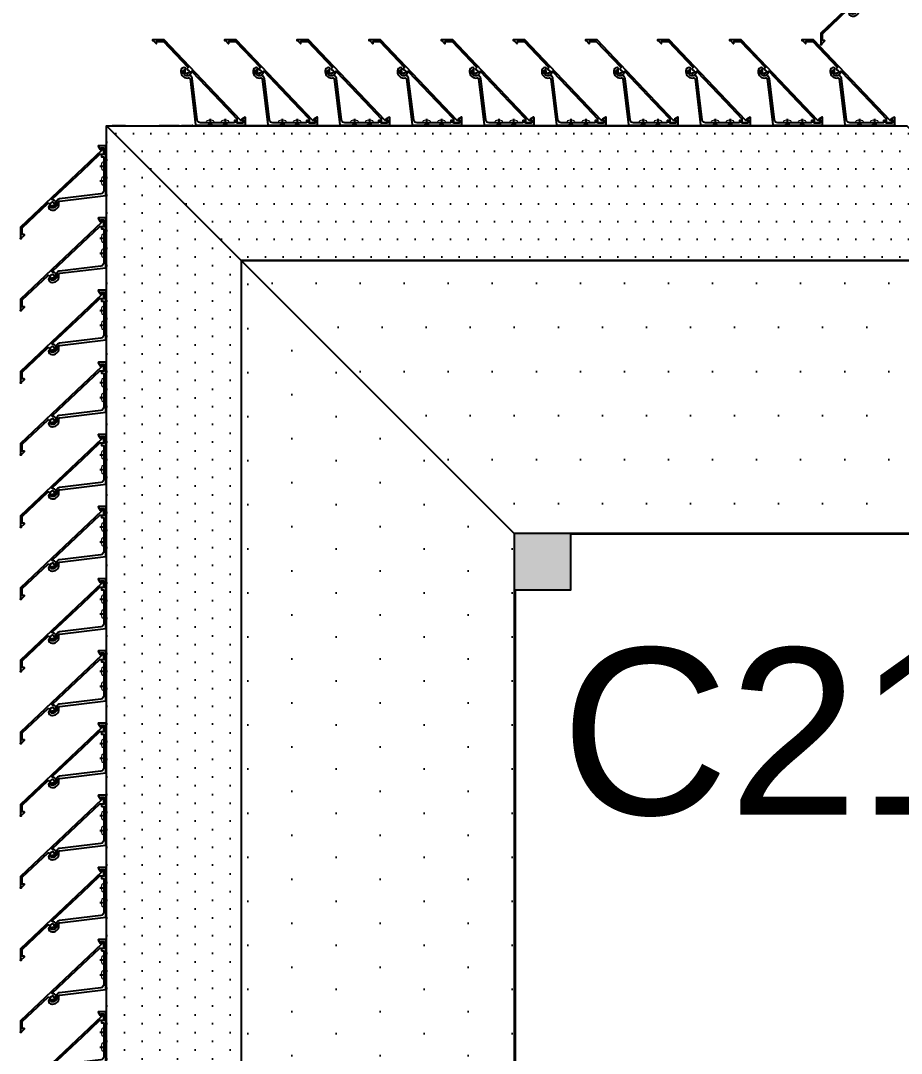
# Model space of a CAD drawing. Header units: millimetres. Extents: x 663313 to 1226001, y 1431724 to 1620898.
# Drawn here: x 744412 to 745206, y 1513504 to 1514434 of the extents above; entities that cross this region are included whole.
import ezdxf

# ---------------------------------------------------------------- set-up
doc = ezdxf.new("R2010")
doc.units = ezdxf.units.MM
doc.set_wipeout_variables(frame=1)
doc.linetypes.add('CENTER', pattern=[50.8, 31.75, -6.35, 6.35, -6.35])
doc.linetypes.add('HIDDEN', pattern=[0.375, 0.25, -0.125])
for name, color, linetype in [('000 - CONCRETE_COL_HATCH_', 7, 'Continuous'), ('000 - CONCRETE_COL_WIPEOUT_', 7, 'Continuous'), ('000 - EXISTING_COLUMN_CUT_COLOR_5', 7, 'Continuous'), ('000 - EXISTING_CONCRETE_CUT_COLOR_5', 7, 'Continuous'), ('000 - STRUCTURE_STEEL_ACCESORIES_MAIN_COLOR_2', 7, 'Continuous'), ('000 - STRUCTURE_STEEL_ACCESORIES_SUB_COLOR_3', 7, 'Continuous'), ('000 - STRUCTURE_STEEL_ACCESORIES_WIPEOUT_', 7, 'Continuous'), ('010 - ASPG_ACCESSORIES_HATCH_', 7, 'Continuous'), ('010 - ASPG_ACCESSORIES_MAIN_COLOR_1', 7, 'Continuous'), ('010 - ASPG_ACCESSORIES_SUB_COLOR_1', 7, 'Continuous'), ('010 - ASPG_ACCESSORIES_SUB_COLOR_2', 7, 'Continuous'), ('010 - ASPG_ACCESSORIES_SYMBOL_', 7, 'Continuous'), ('010 - ASPG_ACCESSORIES_WIPEOUT_', 7, 'Continuous'), ('010 - ASPG_EXTR_MAIN_COLOR_2', 7, 'Continuous'), ('010 - ASPG_FASTERN_HIDDEN_', 7, 'Continuous'), ('010 - ASPG_FASTERN_MAIN_COLOR_1', 7, 'Continuous'), ('010 - ASPG_FASTERN_SUB_COLOR_2', 7, 'Continuous'), ('010 - ASPG_FLASHING_HATCH_', 7, 'Continuous'), ('010 - ASPG_FLASHING_MAIN_COLOR_2', 7, 'Continuous'), ('010 - ASPG_FLASHING_MAIN_COLOR_4', 7, 'Continuous'), ('010 - ASPG_FLASHING_WIPEOUT_', 7, 'Continuous'), ('010 - ASPG_FRAMING_CUT_COLOR_4', 7, 'Continuous'), ('010 - ASPG_FRAMING_HATCH_', 7, 'Continuous'), ('010 - ASPG_FRAMING_MAIN_COLOR_2', 7, 'Continuous'), ('010 - ASPG_FRAMING_SUB_COLOR_2', 7, 'Continuous'), ('010 - ASPG_FRAMING_WIPEOUT_', 7, 'Continuous'), ('BOLT & SCREW', 7, 'Continuous'), ('Center Line', 7, 'CENTER'), ('CVA044__', 7, 'Continuous'), ('DIM', 7, 'Continuous'), ('tube-stopper', 7, 'Continuous')]:
    doc.layers.add(name, color=color, linetype=linetype)
for name, color, linetype, plot in [('000 - STRUCTURE_STEEL_ACCESORIES_DEF_SUB', 7, 'Continuous', False), ('010 - ASPG_EXTR_DEF_SUB', 7, 'Continuous', False), ('010 - ASPG_FRAMING_DEF_SUB', 7, 'Continuous', False)]:
    doc.layers.add(name, color=color, linetype=linetype, plot=plot)
for name, color, linetype, lineweight in [('12-GRID', 7, 'CENTER', 13), ('A-FLOR-E', 7, 'Continuous', 9), ('SCREW', 7, 'Continuous', 5)]:
    doc.layers.add(name, color=color, linetype=linetype, lineweight=lineweight)
doc.styles.add('Arial', font='arial.ttf')
pattern_1 = [(0, (0, 0), (7.9375, 15.875), [0, -15.875])]
pattern_2 = [(0, (0, 0), (19.8438, 39.6875), [0, -39.6875])]
pattern_3 = [(45, (68845973.911, -106253.634), (-4.0411152545, 4.0411152545), []), (45, (68845976.6053, -106253.634), (-4.0411152545, 4.0411152545), [])]

# ---------------------------------------------------------------- blocks, each defined once
blk = doc.blocks.new('C21')
at = {"color": 7}
for p, q in [((0, 0.06296), (0, -0.06296)), ((0.06296, 0), (-0.06296, 0))]:
    blk.add_line(p, q, dxfattribs=at)
at = {"layer": 'A-FLOR-E', "color": 7}
blk.add_lwpolyline([(0.15, 0.15), (0.15, -0.15), (-0.15, -0.15), (-0.15, 0.15)], close=True, dxfattribs=at)
blk = doc.blocks.new('*U5735')
at = {"color": 7}
blk.add_wipeout([(-150, -150), (150, -150), (150, 150), (-150, 150)], dxfattribs=at).dxf.layer = '000 - CONCRETE_COL_WIPEOUT_'
at = {"layer": '000 - CONCRETE_COL_HATCH_'}
h = blk.add_hatch(dxfattribs=at)
h.set_pattern_fill('AR-CONC', scale=0.5)
h.set_pattern_definition([(50, (0, -2e-14), (3.5863, -0.31376), [0.375, -4.125]), (355, (0, -2e-14), (-0.693757, 3.76096), [0.3, -3.3]), (100.4514, (0.299, -0.026), (2.892544, 3.4472), [0.3187, -3.50571]), (46.1842, (0, 1), (5.33621, -0.8276), [0.5625, -6.1875]), (96.6356, (0.4447, 0.931), (4.67331, 4.87059), [0.47805, -5.25857]), (351.1842, (0, 1), (4.67331, 4.8706), [0.45, -4.95]), (21, (0.5, 0.75), (2.984535, -2.013094), [0.375, -4.125]), (326, (0.5, 0.75), (1.216577, 3.62575), [0.3, -3.3]), (71.4514, (0.7487, 0.5822), (4.20111, 1.612656), [0.3187, -3.50571]), (37.5, (0, -2e-14), (0.060799, 1.664469), [0, -3.26, 0, -3.35, 0, -3.3125]), (7.5, (0, -2e-14), (1.315348, 1.972059), [0, -1.91, 0, -3.185, 0, -1.2625]), (327.5, (-1.115, -2e-14), (2.669112, -0.112774), [0, -1.25, 0, -3.9, 0, -5.175]), (317.5, (-1.615, -2e-14), (2.91593, 0.500525), [0, -1.625, 0, -2.59, 0, -3.675])])
h.paths.add_polyline_path([(-150, -150), (150, -150), (150, 150), (-150, 150)])
at = {"color": 7}
blk.add_point((0, 0), dxfattribs=at)
at = {"layer": '000 - EXISTING_COLUMN_CUT_COLOR_5', "color": 7}
blk.add_lwpolyline([(-150, -150), (150, -150), (150, 150), (-150, 150)], close=True, dxfattribs=at)
blk = doc.blocks.new('W-1-PP18-ST_ENT4_REV00_20260531-225334_LOPF_PL')
at = {"layer": 'DIM', "color": 7}
for points in [[(-3330.21, -7804.66), (-3330.34, -13099.96)], [(-2609.49, -7804.65), (-3029.98, -7804.66)], [(-2609.49, -8054.65), (-3029.99, -8054.66)], [(-3080.22, -8104.67), (-3080.27, -10452.16)]]:
    blk.add_lwpolyline(points, dxfattribs=at)
at = {"color": 7, "xscale": 1000.000000000001, "yscale": 1000.000000000001, "zscale": 1000.000000000001, "rotation": 89.99860513390384}
blk.add_blockref('C21', (-3179.99, -7954.67), dxfattribs=at)
at = {"layer": 'CVA044__', "color": 7, "insert": (-2846.96, -8233.24), "char_height": 150, "attachment_point": 5, "style": 'Arial', "bg_fill": 3, "box_fill_scale": 1.1, "bg_fill_color": 256, "bg_fill_true_color": 13158600, "bg_fill_transparency": 0}
blk.add_mtext('\\A1;C21', dxfattribs=at)
at = {"layer": '000 - EXISTING_CONCRETE_CUT_COLOR_5', "color": 7}
blk.add_blockref('*U5735', (-3179.99, -7954.67), dxfattribs=at)
blk = doc.blocks.new('PZG35-9D5')
at = {"layer": 'Center Line', "color": 7}
blk.add_line((0, 3.73), (0, -10.53), dxfattribs=at)
at = {"layer": 'SCREW', "color": 7}
for p, q in [((-1.4, 0), (-1.4, -1.09)), ((1.4, 0), (1.4, -0.59)), ((-1.85, -1.4), (1.85, -0.9)), ((-1.85, -1.4), (-1.4, -1.09)), ((-1.85, -1.4), (-1.4, -1.71)), ((-1.85, -2.7), (1.85, -2.2)), ((-1.85, -2.7), (-1.4, -2.39)), ((-1.85, -2.7), (-1.4, -3.01)), ((-1.85, -4), (-1.4, -3.69)), ((-1.85, -4), (-0.99, -3.88)), ((-1.85, -4), (-1.4, -4.31)), ((-1.4, -1.09), (1.4, -0.59)), ((-1.4, -1.71), (1.4, -1.21)), ((-1.4, -1.71), (-1.4, -2.39)), ((-1.4, -2.39), (1.4, -1.89)), ((-1.4, -3.01), (1.4, -2.51)), ((-1.4, -3.01), (-1.4, -3.69)), ((-1.4, -3.69), (-0.84, -3.59)), ((-1.4, -4.31), (-1.18, -4.27)), ((-1.4, -4.31), (-1.4, -8.1)), ((0, -9.5), (-1.4, -8.1)), ((0, -9.5), (1.4, -8.1)), ((0.56, -3.34), (1.4, -3.19)), ((0.71, -3.65), (1.85, -3.5)), ((0.71, -3.93), (1.4, -3.81)), ((0.71, -4.61), (1.4, -4.49)), ((0.71, -4.95), (1.85, -4.8)), ((0.71, -5.23), (1.4, -5.11)), ((1.85, -0.9), (1.4, -0.59)), ((1.85, -0.9), (1.4, -1.21)), ((1.4, -1.21), (1.4, -1.89)), ((1.85, -2.2), (1.4, -1.89)), ((1.85, -2.2), (1.4, -2.51)), ((1.4, -2.51), (1.4, -3.19)), ((1.85, -3.5), (1.4, -3.19)), ((1.85, -3.5), (1.4, -3.81)), ((1.4, -3.81), (1.4, -4.49)), ((1.85, -4.8), (1.4, -4.49)), ((1.85, -4.8), (1.4, -5.11)), ((1.4, -5.11), (1.4, -8.1))]:
    blk.add_line(p, q, dxfattribs=at)
blk.add_lwpolyline([(0, -9.5), (0.71, -5.23), (0.71, -3.6, 0.417657), (0.41, -3.3, 0.108102), (-0.84, -3.59), (-1.4, -4.7)], format="xyb", dxfattribs=at)
blk = doc.blocks.new('*U6169')
at = {"layer": 'SCREW', "color": 7}
blk.add_lwpolyline([(3.03, 1.78, 0.09906), (0.8, 2.55), (0.8, 2.27), (-0.8, 2.27), (-0.8, 2.55, 0.09906), (-3.03, 1.78, 0.266588), (-3.5, 0.96), (-3.5, 0.2, 0.414214), (-3.3, 0), (3.3, 0, 0.414214), (3.5, 0.2), (3.5, 0.96, 0.266588)], format="xyb", close=True, dxfattribs=at)
blk.add_blockref('PZG35-9D5', (0, 0), dxfattribs=at)
blk = doc.blocks.new('*U6175')
at = {"color": 7}
blk.add_point((0, 0), dxfattribs=at)
at = {"layer": '010 - ASPG_ACCESSORIES_MAIN_COLOR_1', "color": 7}
blk.add_lwpolyline([(-39.7, -0.6, 0.414214), (-40, -0.9), (-40, -7.37, 0.57735), (-39.65, -7.57), (-36.64, -5.83, 0.767327), (-36.79, -5.3), (-37.9, -5.3, -0.414214), (-38.2, -5), (-38.2, -2.8, -0.414214), (-38, -2.6), (-32.18, -2.6, -0.388879), (-31.98, -2.78), (-31.85, -4.34, 0.388879), (-31.35, -4.8), (-30.3, -4.8, 0.414214), (-30, -4.5), (-30, -2.9, -0.414214), (-29.7, -2.6), (0.41, -2.6, -0.378969), (3.39, -5.24), (7.95, -42.52, 0.446593), (11.62, -45.08, -0.489802), (16.08, -48.68), (16.06, -49.36, -0.18248), (15.8, -50.02, -0.267949), (15.33, -50.17, 1.122115), (15.1, -52.34, 0.405004), (18.06, -49.4), (18.08, -48.72, 0.489805), (11.16, -43.13, -0.446597), (9.94, -42.28), (4.87, -0.85, 0.364176), (4.57, -0.6)], format="xyb", close=True, dxfattribs=at)
at = {"layer": '010 - ASPG_EXTR_DEF_SUB', "color": 7}
for p in [(-40, -0.5), (43.44, -76.9), (43.44, -77.5)]:
    blk.add_point(p, dxfattribs=at)
at = {"layer": '010 - ASPG_EXTR_MAIN_COLOR_2', "color": 7}
blk.add_lwpolyline([(11.37, -48.15), (11.47, -47.44), (12.18, -47.56), (12.29, -46.79, -0.535538), (14.19, -49.17, 0.991572), (15.66, -49.58, 1.157025), (8.79, -48.77, -0.688558), (8.27, -48.99), (-17.14, -22.17), (-32.34, -6.13), (-32.34, -2.9, 0.414312), (-32.64, -2.6), (-37.54, -2.6, 0.414116), (-37.84, -2.9), (-37.84, -4.3, 0.414214), (-37.54, -4.6), (-35.99, -4.6, -0.205895), (-35.77, -4.69), (33.23, -77.5), (43.14, -77.5, 0.668179), (43.36, -76.99), (40.52, -74.15, 0.668179), (40.01, -74.36), (40.01, -76), (33.87, -76), (11.86, -52.78, -0.558354), (12.08, -51.95, 0.766275), (12.04, -50.39, -0.438583), (10.71, -48.05)], format="xyb", close=True, dxfattribs=at)
at = {"layer": 'SCREW', "color": 7, "rotation": 180}
for p in [(-21.65, -2.5), (-8.24, -2.5)]:
    blk.add_blockref('*U6169', p, dxfattribs=at)
blk = doc.blocks.new('*U4701')
at = {"color": 7, "xscale": -1, "rotation": 180}
blk.add_blockref('*U6175', (1270, 69.3), dxfattribs=at)
blk = doc.blocks.new('*U6326')
at = {"layer": '12-GRID', "color": 7, "linetype": 'CENTER'}
for p, q in [((0, -6.2), (0, 2.2)), ((-4.2, -2), (4.2, -2))]:
    blk.add_line(p, q, dxfattribs=at)
at = {"layer": 'BOLT & SCREW', "color": 7}
for p, q in [((-0.55, -1.77), (-1.77, -1.56)), ((-0.55, -2.23), (-1.77, -2.44)), ((-0.46, -1.77), (-0.88, -1.56)), ((-0.46, -2.23), (-0.88, -2.44)), ((-0.23, -1.45), (-0.44, -0.23)), ((-0.23, -1.54), (-0.44, -1.12)), ((-0.23, -2.46), (-0.44, -2.88)), ((-0.23, -2.55), (-0.44, -3.77)), ((0.23, -1.45), (0.44, -0.23)), ((0.23, -1.54), (0.44, -1.12)), ((0.44, -2.88), (0.23, -2.46)), ((0.23, -2.55), (0.44, -3.77)), ((0.46, -1.77), (0.88, -1.56)), ((0.46, -2.23), (0.88, -2.44)), ((0.55, -1.77), (1.77, -1.56)), ((0.55, -2.23), (1.77, -2.44))]:
    blk.add_line(p, q, dxfattribs=at)
for points in [[(-1.77, -1.56), (-0.88, -1.56, 0.414214), (-0.44, -1.12), (-0.44, -0.23), (0.44, -0.23), (0.44, -1.12, 0.414214), (0.88, -1.56), (1.77, -1.56), (1.77, -2.44), (0.88, -2.44, 0.414214), (0.44, -2.88), (0.44, -3.77), (-0.44, -3.77), (-0.44, -2.88, 0.414214), (-0.88, -2.44), (-1.77, -2.44)], [(0.23, -2.46, -0.414214), (0.46, -2.23), (0.55, -2.23), (0.55, -1.77), (0.46, -1.77, -0.414214), (0.23, -1.54), (0.23, -1.45), (-0.23, -1.45), (-0.23, -1.54, -0.414214), (-0.46, -1.77), (-0.55, -1.77), (-0.55, -2.23), (-0.46, -2.23, -0.414214), (-0.23, -2.46), (-0.23, -2.55), (0.23, -2.55)]]:
    blk.add_lwpolyline(points, format="xyb", close=True, dxfattribs=at)
blk.add_circle((0, -2), 3.5, dxfattribs=at)
blk = doc.blocks.new('000_ASPG_TYP_FILES_20260218-010703_FRAME_EXTR_')
at = {"layer": '010 - ASPG_FRAMING_HATCH_'}
h = blk.add_hatch(dxfattribs=at)
h.set_pattern_fill('ANSI32', scale=0.1, angle=180)
edge = h.paths.add_edge_path()
edge.add_line((2, 16), (2, 2))
edge.add_line((2, 2), (39.7, 2))
edge.add_arc((39.7, 1.7), 0.3, 0, 90, ccw=False)
edge.add_line((40, 1.7), (40, 0.3))
edge.add_arc((39.7, 0.3), 0.3, -90, 0, ccw=False)
edge.add_line((39.7, 0), (0.3, 0))
edge.add_arc((0.3, 0.3), 0.3, 180, 270, ccw=False)
edge.add_line((0, 0.3), (0, 17.7))
edge.add_arc((0.3, 17.7), 0.3, 90, 180, ccw=False)
edge.add_line((0.3, 18), (22.56, 18))
edge.add_arc((22.56, 18.5), 0.5, 270, 380.20955)
edge.add_arc((26.17, 19.83), 3.35, 182.06379, 200.20955, ccw=False)
edge.add_arc((23.58, 19.74), 0.76, 2.06379, 182.06379, ccw=False)
edge.add_arc((26.17, 19.83), 1.83, 182.06379, 447.93621)
edge.add_arc((26.26, 22.42), 0.76, 87.93621, 267.93621, ccw=False)
edge.add_arc((26.17, 19.83), 3.35, 69.79045, 87.93621, ccw=False)
edge.add_arc((27.5, 23.44), 0.5, 249.79045, 360)
edge.add_line((28, 23.44), (28, 26.68))
edge.add_line((28, 26.68), (28.5, 27.18))
edge.add_line((28.5, 27.18), (28, 27.68))
edge.add_line((28, 27.68), (28, 38.62))
edge.add_line((28, 38.62), (28.5, 39.12))
edge.add_line((28.5, 39.12), (28, 39.62))
edge.add_line((28, 39.62), (28, 42.86))
edge.add_arc((27.5, 42.86), 0.5, 0, 110.20955)
edge.add_arc((26.17, 46.47), 3.35, 272.06379, 290.20955, ccw=False)
edge.add_arc((26.26, 43.88), 0.76, 92.06379, 272.06379, ccw=False)
edge.add_arc((26.17, 46.47), 1.83, 272.06379, 537.93621)
edge.add_arc((23.58, 46.56), 0.76, 177.93621, 357.93621, ccw=False)
edge.add_arc((26.17, 46.47), 3.35, 159.79045, 177.93621, ccw=False)
edge.add_arc((22.56, 47.8), 0.5, 339.79045, 450)
edge.add_line((22.56, 48.3), (0.3, 48.3))
edge.add_arc((0.3, 48.6), 0.3, 180, 270, ccw=False)
edge.add_line((0, 48.6), (0, 60))
edge.add_arc((0.3, 60), 0.3, 90, 180, ccw=False)
edge.add_line((0.3, 60.3), (5, 60.3))
edge.add_line((5, 60.3), (5, 65))
edge.add_arc((5.3, 65), 0.3, 90, 180, ccw=False)
edge.add_line((5.3, 65.3), (30, 65.3))
edge.add_line((30, 65.3), (30, 63.6))
edge.add_arc((29.7, 63.6), 0.3, -90, 0, ccw=False)
edge.add_line((29.7, 63.3), (7.3, 63.3))
edge.add_arc((7.3, 63), 0.3, 90, 180)
edge.add_line((7, 63), (7, 58.3))
edge.add_line((7, 58.3), (2.3, 58.3))
edge.add_arc((2.3, 58), 0.3, 90, 180)
edge.add_line((2, 58), (2, 50.6))
edge.add_arc((2.3, 50.6), 0.3, 180, 270)
edge.add_line((2.3, 50.3), (29.7, 50.3))
edge.add_arc((29.7, 50), 0.3, 0, 90, ccw=False)
edge.add_line((30, 50), (30, 26.68))
edge.add_line((30, 26.68), (30, 16.3))
edge.add_arc((29.7, 16.3), 0.3, -90, 0, ccw=False)
edge.add_line((29.7, 16), (2, 16))
at = {"layer": '010 - ASPG_FRAMING_CUT_COLOR_4', "color": 7}
blk.add_lwpolyline([(2, 16), (2, 2), (39.7, 2, -0.414214), (40, 1.7), (40, 0.3, -0.414214), (39.7, 0), (0.3, 0, -0.414214), (0, 0.3), (0, 17.7, -0.414214), (0.3, 18), (22.56, 18, 0.52173), (23.03, 18.67, -0.079342), (22.82, 19.71, -1), (24.34, 19.76, 2.296346), (26.24, 21.66, -1), (26.29, 23.18, -0.079342), (27.33, 22.97, 0.52173), (28, 23.44), (28, 26.68), (28.5, 27.18), (28, 27.68), (28, 38.62), (28.5, 39.12), (28, 39.62), (28, 42.86, 0.52173), (27.33, 43.33, -0.079342), (26.29, 43.12, -1), (26.24, 44.64, 2.296346), (24.34, 46.54, -1), (22.82, 46.59, -0.079342), (23.03, 47.63, 0.52173), (22.56, 48.3), (0.3, 48.3, -0.414214), (0, 48.6), (0, 60, -0.414214), (0.3, 60.3), (5, 60.3), (5, 65, -0.414214), (5.3, 65.3), (30, 65.3), (30, 63.6, -0.414214), (29.7, 63.3), (7.3, 63.3, 0.414214), (7, 63), (7, 58.3), (2.3, 58.3, 0.414214), (2, 58), (2, 50.6, 0.414214), (2.3, 50.3), (29.7, 50.3, -0.414214), (30, 50), (30, 26.68), (30, 16.3, -0.414214), (29.7, 16)], format="xyb", close=True, dxfattribs=at)
at = {"color": 7}
for p in [(26.17, 48.47), (26.17, 21.83)]:
    blk.add_blockref('*U6326', p, dxfattribs=at)
blk = doc.blocks.new('*U4704')
at = {"color": 7}
blk.add_wipeout([(1543.3, 4), (60, 4), (60, 69.3), (1543.3, 69.3)], dxfattribs=at).dxf.layer = '010 - ASPG_FRAMING_WIPEOUT_'
at = {"layer": '010 - ASPG_FRAMING_MAIN_COLOR_2', "color": 7}
blk.add_lwpolyline([(1513.3, 69.3), (90, 69.3), (90, 6), (1513.3, 6)], close=True, dxfattribs=at)
at = {"layer": '010 - ASPG_FRAMING_SUB_COLOR_2', "color": 7}
for points in [[(1543.3, 4), (60, 4), (60, 69.3), (1543.3, 69.3)], [(60, 2), (60, 4), (1543.3, 4), (1543.3, 2)]]:
    blk.add_lwpolyline(points, close=True, dxfattribs=at)
at = {"color": 7, "rotation": 180}
for p in [(705.3, 69.3), (770.3, 69.3), (835.3, 69.3), (900.3, 69.3), (965.3, 69.3), (1030.3, 69.3), (1095.3, 69.3), (1160.3, 69.3), (1225.3, 69.3), (1290.3, 69.3), (1355.3, 69.3), (1420.3, 69.3), (1485.3, 69.3)]:
    blk.add_blockref('*U6175', p, dxfattribs=at)
at = {"color": 7, "xscale": -1}
blk.add_blockref('000_ASPG_TYP_FILES_20260218-010703_FRAME_EXTR_', (1543.3, 4), dxfattribs=at)
blk = doc.blocks.new('*U4703')
at = {"color": 7}
blk.add_wipeout([(633.7, 4), (0, 4), (0, 69.3), (633.7, 69.3)], dxfattribs=at).dxf.layer = '010 - ASPG_FRAMING_WIPEOUT_'
blk.add_point((0, 69.5), dxfattribs=at)
at = {"layer": '010 - ASPG_FRAMING_MAIN_COLOR_2', "color": 7}
blk.add_lwpolyline([(603.7, 69.3), (30, 69.3), (30, 6), (603.7, 6)], close=True, dxfattribs=at)
at = {"layer": '010 - ASPG_FRAMING_SUB_COLOR_2', "color": 7}
for points in [[(633.7, 4), (0, 4), (0, 69.3), (633.7, 69.3)], [(0, 2), (0, 4), (633.7, 4), (633.7, 2)]]:
    blk.add_lwpolyline(points, close=True, dxfattribs=at)
at = {"color": 7, "rotation": 180}
for p in [(7.73, 69.3), (72.73, 69.3), (137.73, 69.3), (202.73, 69.3), (267.73, 69.3), (332.73, 69.3), (397.73, 69.3), (462.73, 69.3), (527.73, 69.3), (592.73, 69.3)]:
    blk.add_blockref('*U6175', p, dxfattribs=at)
at = {"color": 7}
blk.add_blockref('000_ASPG_TYP_FILES_20260218-010703_FRAME_EXTR_', (0, 4), dxfattribs=at)
at = {"color": 7, "xscale": -1}
blk.add_blockref('000_ASPG_TYP_FILES_20260218-010703_FRAME_EXTR_', (633.7, 4), dxfattribs=at)
blk = doc.blocks.new('W-1-PP18-ST_ENT4_REV00_20260604-235409_LOPF_ASPG_')
at = {"color": 7, "xscale": -1.000000000000002, "rotation": 90}
blk.add_blockref('*U4701', (-2658, -6300), dxfattribs=at)
at = {"color": 7}
blk.add_blockref('*U4703', (-3371, -7756), dxfattribs=at)
at = {"color": 7, "rotation": 90}
blk.add_blockref('*U4704', (-3379, -9230), dxfattribs=at)
blk = doc.blocks.new('*U5635')
at = {"color": 7}
blk.add_wipeout([(0, -52), (842.3, -52), (1088.3, -298), (0, -298)], dxfattribs=at).dxf.layer = '010 - ASPG_FLASHING_WIPEOUT_'
at = {"layer": '010 - ASPG_FLASHING_HATCH_'}
h = blk.add_hatch(dxfattribs=at)
h.set_pattern_fill('DOTS', scale=0.5)
h.set_pattern_definition(pattern_2)
h.paths.add_polyline_path([(0, -52), (842.3, -52), (1088.3, -298), (0, -298)])
at = {"layer": '010 - ASPG_FLASHING_MAIN_COLOR_2', "color": 7}
blk.add_lwpolyline([(0, -52), (842.3, -52), (1088.3, -298), (0, -298)], close=True, dxfattribs=at)
at = {"color": 7}
blk.add_wipeout([(0, 69.3), (721, 69.3), (842.3, -52), (0, -52)], dxfattribs=at).dxf.layer = '010 - ASPG_FLASHING_WIPEOUT_'
at = {"layer": '010 - ASPG_FLASHING_HATCH_'}
h = blk.add_hatch(dxfattribs=at)
h.set_pattern_fill('DOTS', scale=0.2)
h.set_pattern_definition(pattern_1)
h.paths.add_polyline_path([(0, 69.3), (721, 69.3), (842.3, -52), (0, -52)])
at = {"layer": '010 - ASPG_FLASHING_MAIN_COLOR_4', "color": 7}
blk.add_lwpolyline([(0, 69.3), (721, 69.3), (842.3, -52), (0, -52)], close=True, dxfattribs=at)
at = {"layer": 'Defpoints', "color": 7}
blk.add_line((0, 2), (25, 2), dxfattribs=at)
blk.add_line((0, 2), (25, 2), dxfattribs=at)
blk = doc.blocks.new('*U5633')
at = {"color": 7}
blk.add_wipeout([(0, -52), (1422, -52), (1176, -298), (0, -298)], dxfattribs=at).dxf.layer = '010 - ASPG_FLASHING_WIPEOUT_'
at = {"layer": '010 - ASPG_FLASHING_HATCH_'}
h = blk.add_hatch(dxfattribs=at)
h.set_pattern_fill('DOTS', scale=0.5)
h.set_pattern_definition(pattern_2)
h.paths.add_polyline_path([(0, -52), (1422, -52), (1176, -298), (0, -298)])
at = {"layer": '010 - ASPG_FLASHING_MAIN_COLOR_2', "color": 7}
blk.add_lwpolyline([(0, -52), (1422, -52), (1176, -298), (0, -298)], close=True, dxfattribs=at)
at = {"color": 7}
blk.add_wipeout([(0, 69.3), (1543.3, 69.3), (1422, -52), (0, -52)], dxfattribs=at).dxf.layer = '010 - ASPG_FLASHING_WIPEOUT_'
at = {"layer": '010 - ASPG_FLASHING_HATCH_'}
h = blk.add_hatch(dxfattribs=at)
h.set_pattern_fill('DOTS', scale=0.2)
h.set_pattern_definition(pattern_1)
h.paths.add_polyline_path([(0, 69.3), (1543.3, 69.3), (1422, -52), (0, -52)])
at = {"layer": '010 - ASPG_FLASHING_MAIN_COLOR_4', "color": 7}
blk.add_lwpolyline([(0, 69.3), (1543.3, 69.3), (1422, -52), (0, -52)], close=True, dxfattribs=at)
blk = doc.blocks.new('W-1-PP18-ST_ENT4_REV00_20260617-033902_ASPG_FLASHING')
at = {"color": 7}
blk.add_blockref('*U5635', (-3448.3, -7756), dxfattribs=at)
at = {"color": 7, "rotation": 90}
blk.add_blockref('*U5633', (-3379, -9230), dxfattribs=at)
blk = doc.blocks.new('*U4563')
at = {"layer": '010 - ASPG_ACCESSORIES_SUB_COLOR_2', "color": 7}
for p, q in [((-2.08, -1.55), (-2.08, 0)), ((2.08, -1.05), (2.08, 0)), ((-2.73, -1.9), (2.73, -1.4)), ((-2.73, -1.9), (-2.08, -1.55)), ((-2.73, -1.9), (-2.08, -2.25)), ((-2.73, -3.7), (2.73, -3.2)), ((-2.73, -3.7), (-2.08, -3.35)), ((-2.73, -3.7), (-2.08, -4.05)), ((-2.73, -5.5), (2.73, -5)), ((-2.73, -5.5), (2.73, -5)), ((-2.73, -5.5), (-2.08, -5.15)), ((-2.73, -5.5), (-2.08, -5.15)), ((-2.73, -5.5), (-2.08, -5.85)), ((-2.73, -5.5), (-2.08, -5.85)), ((-2.73, -7.3), (2.73, -6.8)), ((-2.73, -7.3), (-2.08, -6.95)), ((-2.73, -7.3), (-2.08, -7.65)), ((-2.73, -9.1), (-2.08, -8.75)), ((-2.73, -9.1), (-1.57, -8.98)), ((-2.73, -9.1), (-2.08, -9.45)), ((-2.08, -1.55), (2.08, -1.05)), ((-2.08, -2.25), (2.08, -1.75)), ((-2.08, -3.35), (-2.08, -2.25)), ((-2.08, -3.35), (2.08, -2.85)), ((-2.08, -4.05), (2.08, -3.55)), ((-2.08, -5.15), (-2.08, -4.05)), ((-2.08, -5.15), (2.08, -4.65)), ((-2.08, -5.15), (2.08, -4.65)), ((-2.08, -5.85), (2.08, -5.35)), ((-2.08, -5.85), (2.08, -5.35)), ((-2.08, -6.95), (-2.08, -5.85)), ((-2.08, -6.95), (-2.08, -5.85)), ((-2.08, -6.95), (2.08, -6.45)), ((-2.08, -7.65), (2.08, -7.15)), ((-2.08, -8.75), (-2.08, -7.65)), ((-2.08, -8.75), (-1.06, -8.61)), ((0.43, -8.44), (2.08, -8.25)), ((0.71, -8.78), (2.73, -8.6)), ((0.71, -9.1), (2.08, -8.95)), ((2.73, -1.4), (2.08, -1.05)), ((2.73, -1.4), (2.08, -1.75)), ((2.08, -2.85), (2.08, -1.75)), ((2.73, -3.2), (2.08, -2.85)), ((2.73, -3.2), (2.08, -3.55)), ((2.08, -4.65), (2.08, -3.55)), ((2.73, -5), (2.08, -4.65)), ((2.73, -5), (2.08, -4.65)), ((2.73, -5), (2.08, -5.35)), ((2.73, -5), (2.08, -5.35)), ((2.08, -6.45), (2.08, -5.35)), ((2.08, -6.45), (2.08, -5.35)), ((2.73, -6.8), (2.08, -6.45)), ((2.73, -6.8), (2.08, -7.15)), ((2.08, -8.25), (2.08, -7.15)), ((2.73, -8.6), (2.08, -8.25)), ((2.73, -8.6), (2.08, -8.95)), ((2.08, -10.05), (2.08, -8.95)), ((-2.73, -10.9), (-2.08, -10.55)), ((-2.73, -10.9), (-1.84, -10.81)), ((-2.73, -10.9), (-2.08, -11.25)), ((-2.08, -9.45), (-1.63, -9.39)), ((-2.08, -10.55), (-2.08, -9.45)), ((-2.08, -10.55), (-1.8, -10.51)), ((-2.08, -11.25), (-1.91, -11.23)), ((-2.08, -12.4), (-2.08, -11.25)), ((-2.08, -12.4), (-2.08, -15.6)), ((0, -17.2), (-2.08, -15.6)), ((0, -17.2), (2.08, -15.6)), ((0.71, -10.21), (2.08, -10.05)), ((0.71, -10.58), (2.73, -10.4)), ((0.71, -10.9), (2.08, -10.75)), ((2.73, -10.4), (2.08, -10.05)), ((2.73, -10.4), (2.08, -10.75)), ((2.08, -10.75), (2.08, -15.6))]:
    blk.add_line(p, q, dxfattribs=at)
blk.add_lwpolyline([(0, -17.2), (0.71, -11.46), (0.71, -8.74, 0.417657), (0.41, -8.44, 0.070993), (-1.53, -8.73), (-2.08, -12.4)], format="xyb", dxfattribs=at)
at = {"layer": '010 - ASPG_ACCESSORIES_SYMBOL_', "color": 7, "linetype": 'CENTER'}
blk.add_line((0, 6.14), (0, -18.2), dxfattribs=at)
at = {"layer": '010 - ASPG_FASTERN_MAIN_COLOR_1', "color": 7}
for p, q in [((-5.5, 0.55), (-5.5, 0)), ((5.5, 0), (-5.5, 0)), ((-5.2, 0.85), (-4.17, 1.2)), ((5.2, 0.85), (-5.2, 0.85)), ((-4.17, 5.05), (-4.17, 1.2)), ((4.17, 1.2), (-4.17, 1.2)), ((3.13, 5.45), (-3.13, 5.45)), ((-2.58, 0.85), (-2.08, 1.2)), ((-2.08, 5.05), (-2.08, 1.2)), ((2.08, 5.05), (2.08, 1.2)), ((2.45, 0.85), (2.08, 1.2)), ((4.17, 5.05), (4.17, 1.2)), ((5.2, 0.85), (4.17, 1.2)), ((5.5, 0.55), (5.5, 0))]:
    blk.add_line(p, q, dxfattribs=at)
for centre, radius, start, end in [((-5.2, 0.55), 0.3, 90, 180), ((-3.13, 3.89), 1.56, 48.01708, 131.98292), ((0, -0.18), 5.63, 68.27991, 111.72009), ((3.13, 3.89), 1.56, 48.01708, 131.98292), ((5.2, 0.55), 0.3, 0, 90)]:
    blk.add_arc(centre, radius, start, end, dxfattribs=at)
blk = doc.blocks.new('G$C7D677D58')
at = {"layer": 'tube-stopper'}
h = blk.add_hatch(dxfattribs=at)
h.set_pattern_fill('ANSI35', scale=0.02, angle=280.67684, style=0)
h.set_pattern_definition([(145.676841, (67.453535, -13.0942606), (0.00281929957, 0.00412935224), []), (145.676841, (67.4500606, -13.0949156), (0.00281929957, 0.00412935224), [0.00625, -0.00125, 0, -0.00125])])
h.paths.add_polyline_path([(0.02989, 0.01545), (0.02447, 0.01545), (0.02447, 0.00055), (0.02989, 0.00055)])
at = {"layer": '000 - STRUCTURE_STEEL_ACCESORIES_DEF_SUB', "color": 7, "ltscale": 0.1}
blk.add_line((0.03829, 0.008), (0, 0.008, 0), dxfattribs=at)
at = {"layer": '000 - STRUCTURE_STEEL_ACCESORIES_SUB_COLOR_3', "color": 7}
for p, q in [((0.0024, 0.012, 0), (0.0016, 0.0112, 0)), ((0.0016, 0.0048, 0), (0.0016, 0.0112, 0)), ((0.00687, 0.0112, 0), (0.0016, 0.0112, 0)), ((0.00687, 0.012, 0), (0.0024, 0.012, 0)), ((0.00687, 0.0028, 0), (0.00687, 0.0132, 0)), ((0.01247, 0.01493, 0), (0.00767, 0.01493, 0)), ((0.01247, 0.01146, 0), (0.00767, 0.01146, 0)), ((0.01327, 0, 0), (0.01327, 0.016, 0)), ((0.01327, 0.016, 0), (0.01447, 0.016, 0)), ((0.01327, 0.0028, 0), (0.01327, 0.0132, 0)), ((0.01447, 0.016, 0), (0.01447, 0, 0)), ((0.02989, 0), (0.02989, 0.016)), ((0.02989, 0.016), (0.03109, 0.016)), ((0.03109, 0.016), (0.03109, 0)), ((0.03109, 0.00107), (0.03109, 0.01493)), ((0.03589, 0.01493), (0.03109, 0.01493)), ((0.03589, 0.01146), (0.03109, 0.01146)), ((0.03669, 0.0028), (0.03669, 0.0132)), ((0.00687, 0.0048, 0), (0.0016, 0.0048, 0)), ((0.0024, 0.004, 0), (0.0016, 0.0048, 0)), ((0.00687, 0.004, 0), (0.0024, 0.004, 0)), ((0.01247, 0.00454, 0), (0.00767, 0.00454, 0)), ((0.01247, 0.00107, 0), (0.00767, 0.00107, 0)), ((0.01447, 0, 0), (0.01327, 0, 0)), ((0.03109, 0), (0.02989, 0)), ((0.03589, 0.00454), (0.03109, 0.00454)), ((0.03589, 0.00107), (0.03109, 0.00107))]:
    blk.add_line(p, q, dxfattribs=at)
at = {"layer": '000 - STRUCTURE_STEEL_ACCESORIES_SUB_COLOR_3', "color": 7, "linetype": 'HIDDEN'}
for p, q in [((0.02989, 0.012), (0.01447, 0.012, 0)), ((0.02989, 0.0112), (0.01447, 0.0112, 0)), ((0.02989, 0.0048), (0.01447, 0.0048, 0)), ((0.02989, 0.004), (0.01447, 0.004, 0))]:
    blk.add_line(p, q, dxfattribs=at)
at = {"layer": '000 - STRUCTURE_STEEL_ACCESORIES_SUB_COLOR_3', "color": 7, "elevation": 0}
for points in [[(0.00767, 0.01493, 0.46188), (0.00767, 0.01146, 0.23094), (0.00767, 0.00454, 0.46188), (0.00767, 0.00107)], [(0.01247, 0.01493, -0.46188), (0.01247, 0.01146, -0.23094), (0.01247, 0.00454, -0.46188), (0.01247, 0.00107)], [(0.03589, 0.01493, -0.46188), (0.03589, 0.01146, -0.23094), (0.03589, 0.00454, -0.46188), (0.03589, 0.00107)]]:
    blk.add_lwpolyline(points, format="xyb", dxfattribs=at)
at = {"layer": 'tube-stopper', "color": 7}
blk.add_lwpolyline([(0.02989, 0.01545), (0.02447, 0.01545), (0.02447, 0.00055), (0.02989, 0.00055)], close=True, dxfattribs=at)
blk = doc.blocks.new('010 - ASPG_ACCESSORIES_BRACKET_FOR_FRAME_TYPE-1_CUT-VIEW')
at = {"color": 7}
blk.add_wipeout([(0, 25), (0, 0), (40, 0), (40, 3), (3, 3), (3, 25)], dxfattribs=at).dxf.layer = '010 - ASPG_ACCESSORIES_WIPEOUT_'
at = {"layer": '010 - ASPG_ACCESSORIES_HATCH_'}
h = blk.add_hatch(dxfattribs=at)
h.set_pattern_fill('ANSI32', scale=0.03)
h.set_pattern_definition(pattern_3)
h.paths.add_polyline_path([(1.45, 16.09), (1.1, 16.73), (0.75, 16.09), (0, 16.09), (0, 25), (3, 25), (2.98, 16.09)])
h = blk.add_hatch(dxfattribs=at)
h.set_pattern_fill('ANSI32', scale=0.03)
h.set_pattern_definition(pattern_3)
h.paths.add_polyline_path([(0, 0), (0, 11.78), (0.18, 11.92), (1.25, 11.92), (1.6, 11.27), (1.95, 11.92), (3, 11.92), (3, 3), (19.7, 3), (19.7, 0)])
h = blk.add_hatch(dxfattribs=at)
h.set_pattern_fill('ANSI32', scale=0.03)
h.set_pattern_definition(pattern_3)
h.paths.add_polyline_path([(28.7, 0), (28.7, 3), (40, 3), (40, 0)])
at = {"layer": '010 - ASPG_ACCESSORIES_MAIN_COLOR_1', "color": 7}
blk.add_lwpolyline([(0, 25), (0, 0), (40, 0), (40, 3), (3, 3), (3, 25)], close=True, dxfattribs=at)
at = {"layer": '010 - ASPG_ACCESSORIES_SUB_COLOR_1', "color": 7}
for points in [[(1.45, 16.09), (1.1, 16.73), (0.75, 16.09), (0, 16.09), (0, 25), (3, 25), (2.98, 16.09)], [(0, 0), (0, 11.78), (0.18, 11.92), (1.25, 11.92), (1.6, 11.27), (1.95, 11.92), (3, 11.92), (3, 3), (19.7, 3), (19.7, 0)], [(28.7, 0), (28.7, 3), (40, 3), (40, 0)]]:
    blk.add_lwpolyline(points, close=True, dxfattribs=at)
blk = doc.blocks.new('000_ASPG_TYP_FILES_EXPANSION_BOLT_1')
at = {"layer": '010 - ASPG_FASTERN_HIDDEN_', "color": 7, "linetype": 'CENTER'}
blk.add_line((-15.27, 0), (74.86, 0), dxfattribs=at)
at = {"layer": '010 - ASPG_FASTERN_MAIN_COLOR_1', "color": 7}
for p, q in [((-8, 7.21), (-7.36, 7.85)), ((-8, 7.21), (-8, -7.21)), ((-7.36, 7.85), (-2.24, 7.85)), ((-7.36, 3.93), (-2.24, 3.93)), ((-1.6, 7.21), (-2.24, 7.85)), ((-1.6, 7.21), (-1.6, -7.21)), ((-7.36, -7.85), (-8, -7.21)), ((-7.36, -3.93), (-2.24, -3.93)), ((-7.36, -7.85), (-2.24, -7.85)), ((-2.24, -7.85), (-1.6, -7.21))]:
    blk.add_line(p, q, dxfattribs=at)
blk.add_lwpolyline([(-1.6, -8.4), (0, -8.4), (0, 8.4), (-1.6, 8.4)], close=True, dxfattribs=at)
for centre, radius, start, end in [((-4.67, 5.89), 3.33, 143.88464, 216.11536), ((4.36, 0), 12.36, 161.48256, 198.51744), ((-4.93, 5.89), 3.33, 323.88464, 36.11536), ((-13.96, 0), 12.36, 341.48256, 18.51744), ((-4.67, -5.89), 3.33, 143.88464, 216.11536), ((-4.93, -5.89), 3.33, 323.88464, 36.11536)]:
    blk.add_arc(centre, radius, start, end, dxfattribs=at)
at = {"layer": '010 - ASPG_FASTERN_SUB_COLOR_2', "color": 7}
for p, q in [((-13, 2), (-12.17, 2.78)), ((-13, -2), (-13, 2)), ((-11.72, 2.8), (-12.21, -2.8)), ((-12.17, 2.78), (-11.71, 2.84)), ((-10.92, 4), (-11.72, 2.8)), ((-10.92, 4), (-11.61, -4)), ((-10.33, 2.8), (-10.92, 4)), ((-10.33, 2.8), (-10.82, -2.8)), ((-9.54, 4), (-10.33, 2.8)), ((-9.54, 4), (-10.23, -4)), ((-8.95, 2.8), (-9.54, 4)), ((-8.95, 2.8), (-9.43, -2.8)), ((-8.15, 4), (-8.95, 2.8)), ((-8.15, 4), (-8.84, -4)), ((0.66, 4), (-0.13, 2.8)), ((0.66, 4), (-0.03, -4)), ((1.25, 2.8), (0.66, 4)), ((1.25, 2.8), (0.77, -2.8)), ((2.05, 4), (1.25, 2.8)), ((2.05, 4), (1.36, -4)), ((2.64, 2.8), (2.05, 4)), ((2.64, 2.8), (2.15, -2.8)), ((3.43, 4), (2.64, 2.8)), ((3.43, 4), (2.74, -4)), ((4.02, 2.8), (3.43, 4)), ((4.02, 2.8), (3.54, -2.8)), ((4.82, 4), (4.02, 2.8)), ((4.82, 4), (4.13, -4)), ((5.41, 2.8), (4.82, 4)), ((5.41, 2.8), (4.92, -2.8)), ((6.21, 4), (5.41, 2.8)), ((6.21, 4), (5.51, -4)), ((6.79, 2.8), (6.21, 4)), ((6.79, 2.8), (6.31, -2.8)), ((7.59, 4), (6.79, 2.8)), ((7.59, 4), (6.9, -4)), ((8.18, 2.8), (7.59, 4)), ((8.18, 2.8), (7.7, -2.8)), ((8.98, 4), (8.18, 2.8)), ((8.98, 4), (8.28, -4)), ((9.57, 2.8), (8.98, 4)), ((9.57, 2.8), (9.08, -2.8)), ((10.36, 4), (9.57, 2.8)), ((10.36, 4), (9.67, -4)), ((10.95, 2.8), (10.36, 4)), ((10.95, 2.8), (10.47, -2.8)), ((11.75, 4), (10.95, 2.8)), ((11.75, 4), (11.06, -4)), ((12.34, 2.8), (11.75, 4)), ((12.34, 2.8), (11.85, -2.8)), ((13.13, 4), (12.34, 2.8)), ((13.13, 4), (12.44, -4)), ((13.13, 4), (47.5, 4)), ((47.5, 3), (47.5, 4)), ((50.5, 3), (47.5, 3)), ((50.5, 4), (60.29, 4.57)), ((50.5, 2), (50.5, 4)), ((50.5, 2), (51.5, 2)), ((50.5, -4), (50.5, 1.04)), ((50.66, 1.19), (51.03, 1.19)), ((52.03, 0.19), (52.03, -0.75)), ((52.5, 1), (52.5, 0)), ((54.73, -0.32), (55.27, 1.32)), ((55.04, -1.1), (55.75, 0.77)), ((56.22, 2), (57.5, 2)), ((56.68, 1.41), (57.11, 1.41)), ((58.11, 0.46), (58.18, -0.8)), ((58.5, 1), (58.5, -0.04)), ((60.29, 4.57), (60.29, -1.07)), ((67.5, 4), (60.29, 3.28)), ((67.5, -4), (67.5, 4)), ((-13, -2), (-12.17, -2.84)), ((-11.61, -4), (-12.21, -2.8)), ((-10.82, -2.8), (-11.61, -4)), ((-10.23, -4), (-10.82, -2.8)), ((-9.43, -2.8), (-10.23, -4)), ((-8.84, -4), (-9.43, -2.8)), ((-8.05, -2.8), (-8.84, -4)), ((0.77, -2.8), (-0.03, -4)), ((1.36, -4), (0.77, -2.8)), ((2.15, -2.8), (1.36, -4)), ((2.74, -4), (2.15, -2.8)), ((3.54, -2.8), (2.74, -4)), ((4.13, -4), (3.54, -2.8)), ((4.92, -2.8), (4.13, -4)), ((5.51, -4), (4.92, -2.8)), ((6.31, -2.8), (5.51, -4)), ((6.9, -4), (6.31, -2.8)), ((7.7, -2.8), (6.9, -4)), ((8.28, -4), (7.7, -2.8)), ((9.08, -2.8), (8.28, -4)), ((9.67, -4), (9.08, -2.8)), ((10.47, -2.8), (9.67, -4)), ((11.06, -4), (10.47, -2.8)), ((11.85, -2.8), (11.06, -4)), ((12.44, -4), (11.85, -2.8)), ((12.5, -4), (47.5, -4)), ((47.5, -4), (47.5, -3)), ((47.5, -3), (50.5, -3)), ((60.29, -4.69), (50.5, -4)), ((53.03, -1.75), (54.1, -1.75)), ((53.5, -1), (53.78, -1)), ((59.18, -1.75), (60.29, -1.75)), ((59.46, -1.04), (60.29, -1.07)), ((60.29, -1.75), (60.29, -4.69)), ((60.29, -3.28), (67.5, -4))]:
    blk.add_line(p, q, dxfattribs=at)
for centre, start, end in [((51.03, 0.19), 0, 121.93939), ((51.5, 1), 0, 90), ((56.22, 1), 90, 161.56505), ((56.68, 0.41), 90, 159.11632), ((57.11, 0.41), 3.01857, 90), ((57.5, 1), 0, 90), ((53.03, -0.75), 180, 270), ((53.5, 0), 180, 270), ((53.78, 0), 270, 341.56505), ((54.1, -0.75), 270, 339.11632), ((59.18, -0.75), 183.01857, 270), ((59.5, -0.04), 180, 267.82545)]:
    blk.add_arc(centre, 1, start, end, dxfattribs=at)
blk = doc.blocks.new('*U5748')
at = {"color": 7, "xscale": -1, "rotation": 270}
blk.add_blockref('*U4563', (3, 11), dxfattribs=at)
at = {"color": 7}
blk.add_wipeout([(45, 75), (45, 30), (0, 30), (0, 25), (50, 25), (50, 75)], dxfattribs=at).dxf.layer = '000 - STRUCTURE_STEEL_ACCESORIES_WIPEOUT_'
at = {"layer": '010 - ASPG_ACCESSORIES_HATCH_'}
h = blk.add_hatch(dxfattribs=at)
h.set_pattern_fill('ANSI32', scale=0.03, angle=-90)
h.set_pattern_definition([(315, (-106132.4893, -14494238.6785), (1.01027881362, 1.01027881362), []), (315, (-106132.4893, -14494239.352), (1.01027881362, 1.01027881362), [])])
h.paths.add_polyline_path([(45, 75), (45, 30), (0, 30), (0, 25), (50, 25), (50, 75)])
at = {"layer": '000 - STRUCTURE_STEEL_ACCESORIES_MAIN_COLOR_2', "color": 7}
blk.add_lwpolyline([(45, 75), (45, 30), (0, 30), (0, 25), (50, 25), (50, 75)], close=True, dxfattribs=at)
at = {"color": 7}
blk.add_blockref('000_ASPG_TYP_FILES_EXPANSION_BOLT_1', (45, 52.5), dxfattribs=at)
at = {"color": 7, "xscale": -1000, "yscale": 1000, "zscale": 1000, "rotation": 90}
blk.add_blockref('G$C7D677D58', (32.2, 46.47, 0), dxfattribs=at)
at = {"color": 7, "xscale": -1, "rotation": 180}
blk.add_blockref('010 - ASPG_ACCESSORIES_BRACKET_FOR_FRAME_TYPE-1_CUT-VIEW', (0, 25), dxfattribs=at)
blk = doc.blocks.new('*U5750')
at = {"color": 7, "xscale": -1, "rotation": 270}
blk.add_blockref('*U4563', (3, 11), dxfattribs=at)
at = {"color": 7}
blk.add_wipeout([(45, 75), (45, 30), (0, 30), (0, 25), (50, 25), (50, 75)], dxfattribs=at).dxf.layer = '000 - STRUCTURE_STEEL_ACCESORIES_WIPEOUT_'
at = {"layer": '010 - ASPG_ACCESSORIES_HATCH_'}
h = blk.add_hatch(dxfattribs=at)
h.set_pattern_fill('ANSI32', scale=0.03, angle=-90)
h.set_pattern_definition([(315, (-106132.4893, -14494238.6785), (1.01027881362, 1.01027881362), []), (315, (-106132.4893, -14494239.352), (1.01027881362, 1.01027881362), [])])
h.paths.add_polyline_path([(45, 75), (45, 30), (0, 30), (0, 25), (50, 25), (50, 75)])
at = {"layer": '000 - STRUCTURE_STEEL_ACCESORIES_MAIN_COLOR_2', "color": 7}
blk.add_lwpolyline([(45, 75), (45, 30), (0, 30), (0, 25), (50, 25), (50, 75)], close=True, dxfattribs=at)
at = {"color": 7}
blk.add_blockref('000_ASPG_TYP_FILES_EXPANSION_BOLT_1', (45, 52.5), dxfattribs=at)
at = {"color": 7, "xscale": -1000, "yscale": 1000, "zscale": 1000, "rotation": 90}
blk.add_blockref('G$C7D677D58', (32.2, 46.47, 0), dxfattribs=at)
at = {"color": 7, "xscale": -1, "rotation": 180}
blk.add_blockref('010 - ASPG_ACCESSORIES_BRACKET_FOR_FRAME_TYPE-1_CUT-VIEW', (0, 25), dxfattribs=at)
blk = doc.blocks.new('A$C804f1957')
at = {"layer": '010 - ASPG_FRAMING_HATCH_'}
h = blk.add_hatch(dxfattribs=at)
h.set_pattern_fill('ANSI37', scale=0.595498, angle=-180)
h.set_pattern_definition([(225, (-520963.4952, -1255924.7605), (1.3369313545, -1.3369313545), []), (315, (-520963.4952, -1255924.7605), (1.3369313545, 1.3369313545), [])])
edge = h.paths.add_edge_path()
edge.add_ellipse((-3.47, 5), major_axis=(0, -5), ratio=0.644482, start_angle=180, end_angle=360, ccw=False)
edge.add_line((-3.47, 10), (-13, 10))
edge.add_arc((-22.9, 5), 11.09, -26.79627, 26.79627, ccw=False)
edge.add_line((-13, 0), (-3.47, 0))
h = blk.add_hatch(dxfattribs=at)
h.set_pattern_fill('HONEY', scale=0.238199, angle=-180)
h.set_pattern_definition([(180, (-520983.4952, -1255925.0101), (-1.1344238721, -0.65495992507), [0.7562825814, -1.5125651628]), (300, (-520983.4952, -1255925.0101), (1.1344238696, -0.65495992936), [0.7562825814, -1.5125651628]), (240, (-520983.4952, -1255925.0101), (-2.48e-09, -1.30991985442), [-1.5125651628, 0.7562825814])])
edge = h.paths.add_edge_path()
edge.add_ellipse((-3.22, 5), major_axis=(0, -5), ratio=0.644482, start_angle=0, end_angle=360, ccw=False)
at = {"layer": '010 - ASPG_FRAMING_DEF_SUB', "color": 7, "transparency": 33554457}
blk.add_lwpolyline([(-13, 0), (0, 0), (0, 10), (-13, 10)], close=True, dxfattribs=at)
at = {"layer": '010 - ASPG_FRAMING_SUB_COLOR_2', "color": 7}
blk.add_lwpolyline([(-3.22, 0), (-13, 0, 0.238199), (-13, 10), (-3.22, 10)], format="xyb", dxfattribs=at)
at = {"layer": '010 - ASPG_FRAMING_SUB_COLOR_2', "color": 7, "extrusion": (0, 0, -1)}
blk.add_ellipse((-3.22, 5), major_axis=(0, -5), ratio=0.644482, dxfattribs=at)
blk = doc.blocks.new('A$C8d0cc7e6')
at = {"color": 7, "rotation": 270}
blk.add_blockref('A$C804f1957', (0, -13), dxfattribs=at)
blk = doc.blocks.new('A$Cfb2fa61c')
at = {"color": 7, "rotation": 270}
blk.add_blockref('A$C8d0cc7e6', (0, 0), dxfattribs=at)

msp = doc.modelspace()

# ---------------------------------------------------------------- block references
at = {"layer": 'DIM', "color": 7}
msp.add_blockref('W-1-PP18-ST_ENT4_REV00_20260531-225334_LOPF_PL', (747937.9499, 1522025.7857), dxfattribs=at)

# ---------------------------------------------------------------- next in the draw order: block references
at = {"color": 7}
msp.add_blockref('W-1-PP18-ST_ENT4_REV00_20260604-235409_LOPF_ASPG_', (747937.9499, 1522025.7857), dxfattribs=at)

# ---------------------------------------------------------------- next in the draw order: block references
at = {"color": 7, "rotation": 90}
msp.add_blockref('A$Cfb2fa61c', (744556.9499, 1514339.0857), dxfattribs=at)
at = {"color": 7, "xscale": -1, "yscale": -1, "rotation": 90}
msp.add_blockref('*U5748', (744605.4654, 1514271.7857), dxfattribs=at)
at = {"color": 7, "xscale": -1, "rotation": 90}
msp.add_blockref('*U5750', (745200.6499, 1514271.7857), dxfattribs=at)

# ---------------------------------------------------------------- next in the draw order: block references
at = {"color": 7, "yscale": -1}
msp.add_blockref('*U5748', (744557.7388, 1514223.6202), dxfattribs=at)

# ---------------------------------------------------------------- next in the draw order: block references
at = {"color": 7}
msp.add_blockref('W-1-PP18-ST_ENT4_REV00_20260617-033902_ASPG_FLASHING', (747937.9499, 1522025.7857), dxfattribs=at)

doc.saveas('drawing.dxf')
